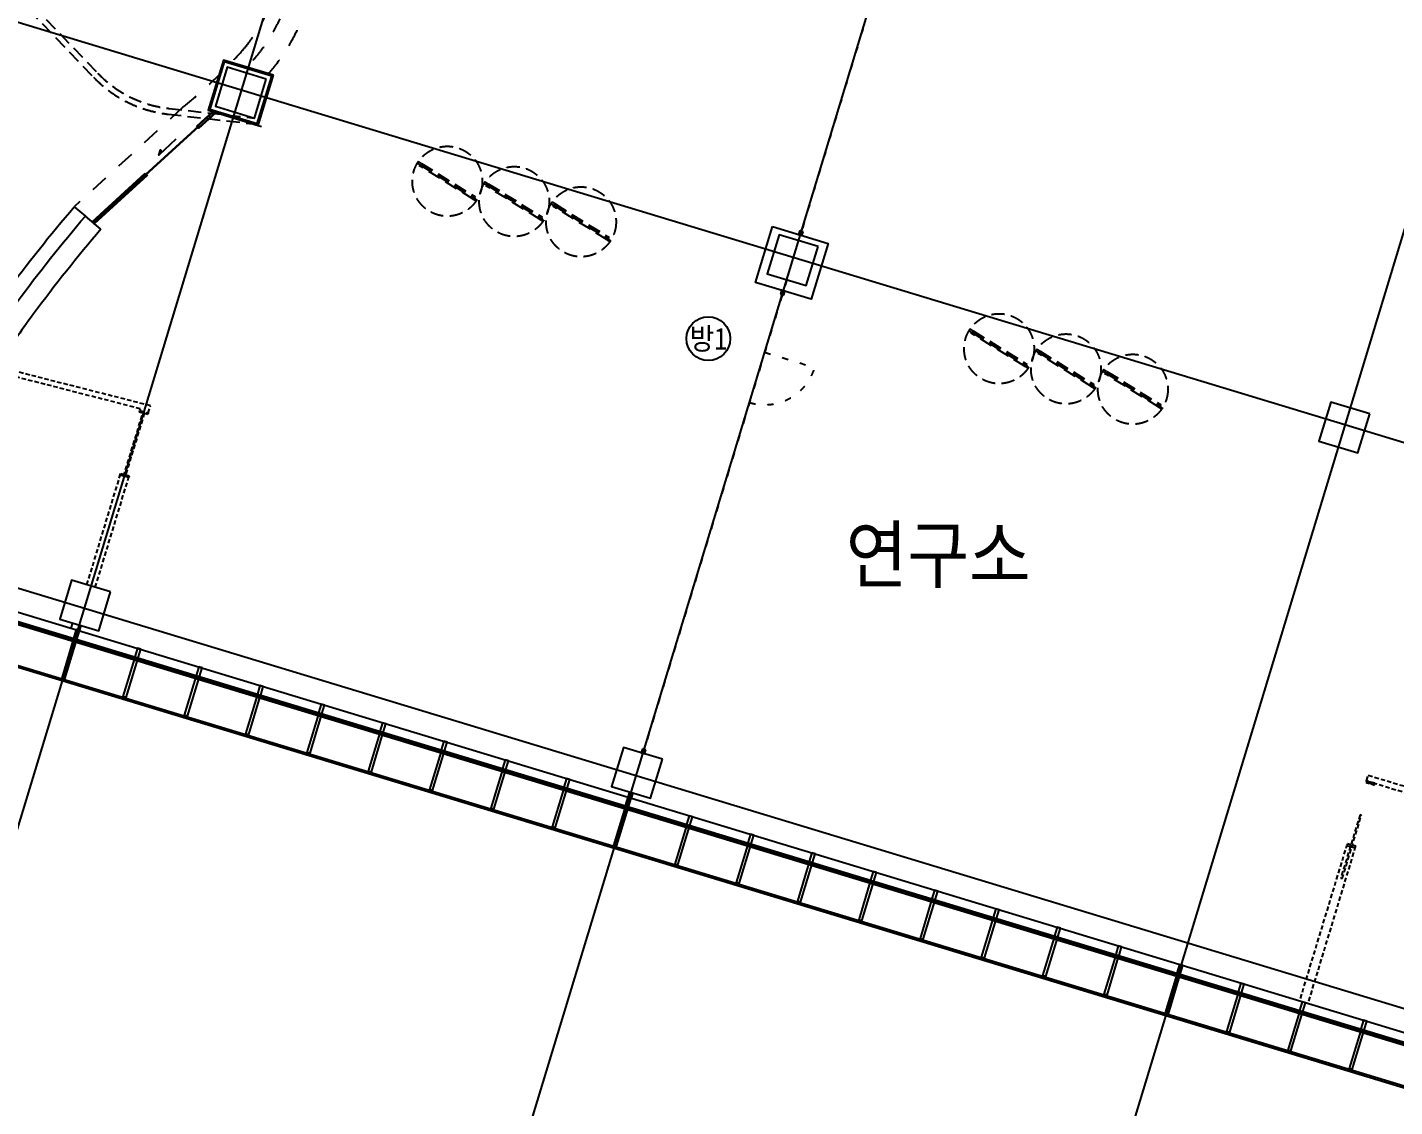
# Model space of a CAD drawing. Header units: metres. Extents: x 630750 to 860239, y 578133 to 726633.
# Drawn here: x 709323 to 732798, y 609222 to 627755 of the extents above; entities that cross this region are included whole.
import ezdxf
from ezdxf.enums import TextEntityAlignment as Align

# ---------------------------------------------------------------- set-up
doc = ezdxf.new("R2010")
doc.units = ezdxf.units.M
doc.header["$LTSCALE"] = 300
for name, pattern in [('HID1', [0.375, 0.25, -0.125]), ('HIDDEN', [2, 1, -1]), ('HIDDEN-1', [1.4, 0.35, -0.7, 0.35]), ('업무시설_xr-base$0$CONTINOUS', [0])]:
    doc.linetypes.add(name, pattern=pattern)
doc.layers.get('Defpoints').update_dxf_attribs({"color": 8})
for name, color, linetype in [('_보도', 7, 'Continuous'), ('A-CEN-1', 1, 'Continuous'), ('A-CON', 2, 'Continuous'), ('A-DIM', 7, 'Continuous'), ('A-ELE-8', 8, 'Continuous'), ('A-ELE8', 8, 'Continuous'), ('A-TXT-S', 3, 'Continuous'), ('A-WAL-DW', 7, 'Continuous'), ('A-WIN-GLASS', 4, 'Continuous'), ('DIM', 7, 'Continuous'), ('fire shutter', 2, 'Continuous'), ('INT', 117, 'Continuous'), ('KUK-C-DOOR', 1, 'Continuous'), ('KUK-DOOR', 4, 'Continuous'), ('KUK-WALL-DRYWALL', 4, 'Continuous'), ('KUK-WALL-FIN 1', 30, 'Continuous'), ('KUK-WINDOW', 4, 'Continuous'), ('블럭', 7, 'Continuous'), ('외장그레이팅', 4, 'Continuous'), ('프레임', 5, 'Continuous')]:
    doc.layers.add(name, color=color, linetype=linetype)
doc.layers.add('area', color=7, linetype='Continuous', true_color=0xc0a0de)
doc.styles.add('TEXT', font='')
doc.styles.add('TEXT(돋음)', font='')
doc.styles.add('돋움', font='')
doc.styles.get('TEXT').set_extended_font_data('DotumChe')
doc.styles.get('TEXT(돋음)').set_extended_font_data('Dotum')
doc.styles.get('돋움').set_extended_font_data('Dotum')
doc.dimstyles.new('DIM250', dxfattribs={"dimscale": 250, "dimtxt": 3, "dimasz": 1, "dimexe": 2, "dimexo": 3, "dimgap": 1, "dimtad": 1, "dimdec": 0, "dimzin": 0, "dimdsep": 46, "dimlunit": 6, "dimtxsty": 'TEXT(돋음)', "dimblk": 'Z_DOT', "dimcen": 2.5, "dimdle": 2, "dimclrd": 256, "dimclre": 256, "dimclrt": 3, "dimadec": 0, "dimazin": 0, "dimtfac": 1, "dimtdec": 0, "dimtix": 1, "dimtmove": 2, "dimatfit": 3, "dimldrblk": 'Z_DOT', "dimfxl": 1, "dimtolj": 1, "dimtzin": 0, "dimarcsym": 0})

# ---------------------------------------------------------------- blocks, each defined once
blk = doc.blocks.new('Z_DOT')
at = {"layer": 'DIM', "color": 7}
for p, q in [((0, -2.5), (0, 2.5)), ((-2.5, 0), (2.5, 0))]:
    blk.add_line(p, q, dxfattribs=at)
for radius in [0.75, 0.375]:
    blk.add_circle((0, 0), radius, dxfattribs=at)
blk = doc.blocks.new('*D94')
at = {"layer": 'A-DIM', "lineweight": -2, "transparency": 16777216}
for p, q in [((676229, 616332), (675060, 612478)), ((675444, 612884), (730165, 596280)), ((731428, 599582), (730259, 595729))]:
    blk.add_line(p, q, dxfattribs=at)
at = {"layer": 'Defpoints', "color": 0, "transparency": 16777216}
for p in [(676447, 617049), (731646, 600300), (730404, 596207)]:
    blk.add_point(p, dxfattribs=at)
at = {"layer": 'A-DIM', "lineweight": -2, "transparency": 16777216, "xscale": 250, "yscale": 250, "zscale": 250}
for p, rotation in [((675205, 612957), 163.1200000135865), ((730404, 596207), 343.1200000135865)]:
    blk.add_blockref('Z_DOT', p, dxfattribs=dict(at, rotation=rotation))
at = {"layer": 'A-DIM', "color": 3, "transparency": 16777216, "insert": (703007, 605250), "char_height": 750, "attachment_point": 5, "rotation": 343.12, "style": 'TEXT(돋음)'}
blk.add_mtext('\\A1;57,684', dxfattribs=at)

msp = doc.modelspace()

# ---------------------------------------------------------------- linework, layer by layer
at = {"color": 9, "linetype": 'HIDDEN'}
for radius in [3000, 3350]:
    msp.add_arc((710936.803, 629157.118), radius, 318.9365595, 335.2496398, dxfattribs=at)
at = {"layer": '_보도'}
for p, q in [((710075.859, 617437.399, 0), (710103.154, 617527.353, 0)), ((710219.391, 617393.845, 0), (710246.687, 617483.799, 0))]:
    msp.add_line(p, q, dxfattribs=at)
at = {"layer": 'A-CEN-1', "linetype": 'Continuous'}
for p, q in [((707244.597, 607704.155, 0), (715701.09, 635572.721, 0)), ((686992.632, 634572.293, 0), (739163.754, 618741.384, 0)), ((716718.055, 604829.51, 0), (725174.548, 632698.076, 0)), ((726191.514, 601954.865, 0), (734648.007, 629823.431, 0)), ((678675.517, 627377.323, 0), (736463.33, 609842.075, 0)), ((678501.296, 626803.174, 0), (736289.109, 609267.926, 0))]:
    msp.add_line(p, q, dxfattribs=at)
at = {"layer": 'A-CON', "elevation": 0}
for points in [[(713424.628, 626865.223), (712754.787, 627068.481), (712551.53, 626398.64), (713221.37, 626195.383)], [(722898.086, 623990.578), (722228.246, 624193.836), (722024.988, 623523.995), (722694.829, 623320.738)], [(732371.545, 621115.933), (731701.704, 621319.191), (731498.447, 620649.35), (732168.287, 620446.093)], [(710753.242, 618061.606), (710083.401, 618264.864), (709880.144, 617595.024), (710549.984, 617391.766)], [(720226.7, 615186.961), (719556.86, 615390.219), (719353.602, 614720.379), (720023.443, 614517.121)]]:
    msp.add_lwpolyline(points, close=True, dxfattribs=at)
at = {"layer": 'A-ELE-8', "linetype": 'HIDDEN'}
msp.add_lwpolyline([(711993.903, 626381.655), (710125.807, 624672.674)], dxfattribs=at)
for centre, radius, start, end in [((710936.8, 629157.117), 2750, 318.9365595, 335.2496398), ((706201.975, 633474.089), 9156.912, 309.2362693, 318.0314782)]:
    msp.add_arc(centre, radius, start, end, dxfattribs=at)
at = {"layer": 'A-ELE8'}
msp.add_line((710125.807, 624672.674), (710319.626, 624514.587), dxfattribs=at)
at = {"layer": 'A-ELE8', "elevation": 0}
msp.add_lwpolyline([(708235.706, 622175.881, -0.012153157), (708947.647, 623189.137, -0.018274864), (710126.421, 624672.75)], format="xyb", dxfattribs=at)
at = {"layer": 'A-WAL-DW', "color": 251, "linetype": 'HID1'}
for p, q in [((711263.027, 621205.273, 0), (708381.5, 621943.536, 0)), ((711435.601, 621257.41, 0), (708433.388, 622021.843, 0)), ((711254.316, 621176.566, 0), (711263.027, 621205.273, 0)), ((711397.853, 621133.011, 0), (711435.601, 621257.41, 0)), ((710346.553, 618185.013, 0), (710926.2, 620095.252, 0)), ((710490.09, 618141.458, 0), (711069.737, 620051.697, 0)), ((732315.158, 614817.178, 0), (732344.195, 614912.87, 0)), ((732315.158, 614817.178, 0), (735302.739, 613910.621, 0)), ((732344.195, 614912.87, 0), (735302.739, 614015.124, 0)), ((731180.908, 611079.231, 0), (731978.331, 613707.157, 0)), ((731324.446, 611035.676, 0), (732121.869, 613663.602, 0))]:
    msp.add_line(p, q, dxfattribs=at)
at = {"layer": 'A-WAL-DW'}
for p, q in [((719659.809, 614627.463, 0), (719632.514, 614537.509, 0)), ((719717.224, 614610.04, 0), (719689.929, 614520.087, 0))]:
    msp.add_line(p, q, dxfattribs=at)
at = {"layer": 'A-WAL-DW', "color": 251, "linetype": 'HID1', "elevation": 0}
for points in [[(711397.853, 621133.011), (711389.142, 621104.303), (711331.727, 621121.725), (711334.631, 621131.294), (711305.923, 621140.005), (711303.019, 621130.436), (711245.605, 621147.858), (711254.316, 621176.566)], [(711254.316, 621176.566), (711397.853, 621133.011)], [(732315.158, 614817.178), (732306.447, 614788.471), (732363.862, 614771.049), (732366.766, 614780.618), (732395.473, 614771.907), (732392.57, 614762.338), (732449.985, 614744.916), (732458.696, 614773.623)], [(732458.696, 614773.623), (732315.158, 614817.178)]]:
    msp.add_lwpolyline(points, dxfattribs=at)
for points in [[(711306.864, 621134.495), (711330.786, 621127.236), (711001.219, 620041.137), (710977.296, 620048.396), (711306.864, 621134.495)], [(710926.2, 620095.252), (710983.614, 620077.83), (710974.903, 620049.122), (710917.489, 620066.544), (710926.2, 620095.252)], [(711012.322, 620069.119), (711069.737, 620051.697), (711061.026, 620022.989), (711003.611, 620040.411), (711012.322, 620069.119)], [(732226.845, 614224.799), (732202.922, 614232.058), (731873.355, 613145.96), (731897.277, 613138.701), (732226.845, 614224.799)], [(732044.457, 613718.442), (731987.042, 613735.864), (731978.331, 613707.157), (732035.746, 613689.735), (732044.457, 613718.442)], [(732130.58, 613692.309), (732073.165, 613709.731), (732064.454, 613681.024), (732121.869, 613663.602), (732130.58, 613692.309)]]:
    msp.add_lwpolyline(points, close=True, dxfattribs=at)
at = {"layer": 'A-WIN-GLASS', "color": 9}
msp.add_line((679110.406, 626833.618, 0), (735346.737, 609769.154, 0), dxfattribs=at)
at = {"layer": 'A-WIN-GLASS'}
for p, q in [((678930.406, 626700.133, 0), (735526.737, 609526.43, 0)), ((678954.406, 626717.931, 0), (735502.737, 609558.793, 0))]:
    msp.add_line(p, q, dxfattribs=at)
at = {"layer": 'A-WIN-GLASS', "elevation": 0}
for points in [[(710113.764, 617262.873), (710171.179, 617245.451), (710216.476, 617394.73), (710159.061, 617412.152)], [(711166.371, 616943.468), (711223.785, 616926.046), (711269.083, 617075.325), (711211.668, 617092.747)], [(712218.977, 616624.063), (712276.392, 616606.641), (712321.689, 616755.92), (712264.274, 616773.342)], [(713271.584, 616304.658), (713328.998, 616287.236), (713374.296, 616436.515), (713316.881, 616453.937)], [(714324.19, 615985.253), (714381.605, 615967.831), (714426.902, 616117.11), (714369.487, 616134.532)], [(715376.797, 615665.848), (715434.211, 615648.426), (715479.509, 615797.705), (715422.094, 615815.127)], [(716429.403, 615346.443), (716486.818, 615329.021), (716532.115, 615478.3), (716474.7, 615495.722)], [(717482.01, 615027.038), (717539.424, 615009.616), (717584.722, 615158.895), (717527.307, 615176.317)], [(718534.616, 614707.633), (718592.031, 614690.211), (718637.328, 614839.49), (718579.913, 614856.912)], [(719587.223, 614388.228), (719644.637, 614370.806), (719689.935, 614520.085), (719632.52, 614537.507)], [(720639.829, 614068.823), (720697.244, 614051.401), (720742.541, 614200.68), (720685.126, 614218.102)], [(721692.436, 613749.418), (721749.85, 613731.996), (721795.148, 613881.275), (721737.733, 613898.697)], [(722745.042, 613430.013), (722802.457, 613412.591), (722847.754, 613561.87), (722790.339, 613579.292)], [(723797.649, 613110.608), (723855.063, 613093.186), (723900.361, 613242.465), (723842.946, 613259.887)], [(724850.255, 612791.203), (724907.67, 612773.781), (724952.967, 612923.06), (724895.552, 612940.482)], [(725902.862, 612471.798), (725960.276, 612454.376), (726005.574, 612603.655), (725948.159, 612621.077)], [(726955.468, 612152.393), (727012.883, 612134.971), (727058.18, 612284.25), (727000.765, 612301.672)], [(728008.075, 611832.988), (728065.489, 611815.566), (728110.787, 611964.845), (728053.372, 611982.267)], [(729060.681, 611513.583), (729118.096, 611496.161), (729163.393, 611645.44), (729105.978, 611662.862)], [(730113.288, 611194.178), (730170.702, 611176.756), (730216, 611326.035), (730158.585, 611343.457)], [(731165.894, 610874.773), (731223.309, 610857.351), (731268.606, 611006.63), (731211.191, 611024.052)], [(732218.501, 610555.368), (732275.915, 610537.946), (732321.213, 610687.225), (732263.798, 610704.647)]]:
    msp.add_lwpolyline(points, close=True, dxfattribs=at)
at = {"layer": 'area', "color": 6, "elevation": 0}
msp.add_lwpolyline([(711007.106, 624672.733), (711007.105, 624672.732)], dxfattribs=at)
at = {"layer": 'fire shutter', "color": 2, "linetype": 'HIDDEN-1'}
for p, q in [((724488.307, 630436.553, 0), (722592.199, 624187.887, 0)), ((722281.487, 623163.927, 0), (719912.105, 615355.575, 0)), ((710761.946, 618090.314, 0), (710761.951, 618090.313, 0))]:
    msp.add_line(p, q, dxfattribs=at)
at = {"layer": 'fire shutter', "linetype": 'HIDDEN-1', "elevation": 0}
for points in [[(722563.492, 624196.598), (722620.907, 624179.176), (722641.232, 624246.16), (722583.818, 624263.582)], [(722252.748, 623172.648), (722310.163, 623155.226), (722330.488, 623222.21), (722273.074, 623239.632)], [(719863.072, 615297.302), (719920.486, 615279.88), (719940.812, 615346.864), (719883.397, 615364.286)]]:
    msp.add_lwpolyline(points, close=True, dxfattribs=at)
at = {"layer": 'fire shutter', "color": 2, "linetype": 'HIDDEN-1', "elevation": 0}
msp.add_lwpolyline([(721981.164, 622174.227), (722842.388, 621912.895, -0.414213562), (721719.833, 621313.003, -1)], format="xyb", dxfattribs=at)
at = {"layer": 'INT', "linetype": 'HID1', "ltscale": 3}
for p, q in [((708173.608, 629282.851), (710460.703, 626896.996)), ((708245.797, 629352.051), (710532.892, 626966.197)), ((711750.155, 626363.082), (713221.363, 626195.376)), ((711738.829, 626263.725), (713343.357, 626080.822)), ((713365.403, 626151.665), (713364.9, 626151.818)), ((713288.017, 626070.645), (713340.346, 626054.766)), ((716978.731, 624805.541, 0), (716061.642, 625375.934, 0)), ((716088.049, 625418.392, 0), (717005.138, 624847.999, 0)), ((718127.029, 624457.099, 0), (717209.94, 625027.492, 0)), ((717236.347, 625069.95, 0), (718153.436, 624499.557, 0)), ((719275.327, 624108.657, 0), (718358.238, 624679.051, 0)), ((718384.645, 624721.508, 0), (719301.734, 624151.115, 0)), ((726452.189, 621930.896, 0), (725535.101, 622501.289, 0)), ((725561.508, 622543.747, 0), (726478.596, 621973.354, 0)), ((727600.487, 621582.454, 0), (726683.399, 622152.847, 0)), ((726709.806, 622195.305, 0), (727626.894, 621624.912, 0)), ((728748.785, 621234.012, 0), (727831.697, 621804.406, 0)), ((727858.104, 621846.863, 0), (728775.192, 621276.47, 0))]:
    msp.add_line(p, q, dxfattribs=at)
at = {"layer": 'INT', "ltscale": 3}
msp.add_line((722359.914, 623422.386, 0), (722330.878, 623326.695, 0), dxfattribs=at)
at = {"layer": 'INT', "linetype": 'HID1', "ltscale": 3, "elevation": 0}
for points in [[(716037.1, 625450.081), (716018.615, 625420.36), (716056.827, 625396.594), (716048.905, 625383.856), (716061.642, 625375.934), (716088.049, 625418.392), (716037.1, 625450.081), (716018.615, 625420.36)], [(716070.885, 625390.794), (716987.973, 624820.401)], [(716078.807, 625403.532), (716995.895, 624833.138)], [(717185.398, 625101.639), (717166.913, 625071.918), (717205.125, 625048.152), (717197.203, 625035.414), (717209.94, 625027.492), (717236.347, 625069.95), (717185.398, 625101.639), (717166.913, 625071.918)], [(717219.183, 625042.353), (718136.271, 624471.959)], [(717227.105, 625055.09), (718144.193, 624484.697)], [(717005.138, 624847.999), (716978.731, 624805.541), (717029.68, 624773.852), (717037.602, 624786.59), (716999.39, 624810.356), (717017.875, 624840.077), (717005.138, 624847.999)], [(718333.696, 624753.197), (718315.211, 624723.476), (718353.423, 624699.71), (718345.501, 624686.973), (718358.238, 624679.051), (718384.645, 624721.508), (718333.696, 624753.197), (718315.211, 624723.476)], [(718367.481, 624693.911), (719284.569, 624123.517)], [(718375.403, 624706.648), (719292.491, 624136.255)], [(718153.436, 624499.557), (718127.029, 624457.099), (718177.978, 624425.411), (718185.9, 624438.148), (718147.688, 624461.914), (718166.173, 624491.635), (718153.436, 624499.557)], [(719301.734, 624151.115), (719275.327, 624108.657), (719326.276, 624076.969), (719334.198, 624089.706), (719295.986, 624113.472), (719314.471, 624143.193), (719301.734, 624151.115)], [(725510.558, 622575.435), (725492.073, 622545.715), (725530.285, 622521.949), (725522.363, 622509.211), (725535.101, 622501.289), (725561.508, 622543.747), (725510.558, 622575.435), (725492.073, 622545.715)], [(725544.343, 622516.149), (726461.432, 621945.756)], [(725552.265, 622528.887), (726469.354, 621958.493)], [(726658.856, 622226.994), (726640.371, 622197.273), (726678.583, 622173.507), (726670.661, 622160.769), (726683.399, 622152.847), (726709.806, 622195.305), (726658.856, 622226.994), (726640.371, 622197.273)], [(726692.641, 622167.708), (727609.73, 621597.314)], [(726700.563, 622180.445), (727617.652, 621610.052)], [(726478.596, 621973.354), (726452.189, 621930.896), (726503.139, 621899.207), (726511.061, 621911.945), (726472.849, 621935.711), (726491.334, 621965.432), (726478.596, 621973.354)], [(727807.154, 621878.552), (727788.669, 621848.831), (727826.881, 621825.065), (727818.959, 621812.328), (727831.697, 621804.406), (727858.104, 621846.863), (727807.154, 621878.552), (727788.669, 621848.831)], [(727626.894, 621624.912), (727600.487, 621582.454), (727651.437, 621550.766), (727659.359, 621563.503), (727621.147, 621587.269), (727639.632, 621616.99), (727626.894, 621624.912)], [(727840.939, 621819.266), (728758.028, 621248.872)], [(727848.861, 621832.003), (728765.95, 621261.61)], [(728775.192, 621276.47), (728748.785, 621234.012), (728799.735, 621202.324), (728807.657, 621215.061), (728769.445, 621238.827), (728787.93, 621268.548), (728775.192, 621276.47)]]:
    msp.add_lwpolyline(points, dxfattribs=at)
at = {"layer": 'INT', "linetype": 'HID1', "ltscale": 3}
for centre in [(716533.407, 625111.991, 0), (717681.69, 624763.525, 0), (718829.988, 624415.083, 0), (726006.865, 622237.346, 0), (727155.148, 621888.88, 0), (728303.446, 621540.438, 0)]:
    msp.add_circle(centre, 600.521, dxfattribs=at)
for radius in [2100, 2000]:
    msp.add_arc((711976.672, 628350.213), radius, 223.7892711, 263.49681, dxfattribs=at)
at = {"layer": 'KUK-C-DOOR', "color": 4, "ltscale": 30}
msp.add_lwpolyline([(711346.355, 625221.191), (711353.095, 625213.803), (712269.138, 626049.545), (712262.399, 626056.933)], close=True, dxfattribs=at)
at = {"layer": 'KUK-C-DOOR', "color": 5, "linetype": 'HIDDEN', "ltscale": 0.1}
msp.add_lwpolyline([(710452.474, 624405.669), (710459.214, 624398.281), (711375.257, 625234.023), (711368.517, 625241.41)], close=True, dxfattribs=at)
at = {"layer": 'KUK-DOOR', "color": 4, "ltscale": 30}
msp.add_lwpolyline([(711346.355, 625221.191), (711353.095, 625213.803), (712269.138, 626049.545), (712262.399, 626056.933)], close=True, dxfattribs=at)
at = {"layer": 'KUK-DOOR', "color": 1, "ltscale": 30}
msp.add_lwpolyline([(711873.307, 625831.678), (711578.126, 625562.374), (711607.892, 625651.461), (711638.727, 625617.663)], dxfattribs=at)
at = {"layer": 'KUK-DOOR', "color": 5, "linetype": 'HIDDEN', "ltscale": 0.1}
msp.add_lwpolyline([(710452.474, 624405.669), (710459.214, 624398.281), (711375.257, 625234.023), (711368.517, 625241.41)], close=True, dxfattribs=at)
at = {"layer": 'KUK-WALL-DRYWALL'}
msp.add_lwpolyline([(713518.166, 626915.205), (712704.789, 627162.018), (712457.976, 626348.64), (713271.353, 626101.827)], close=True, dxfattribs=at)
msp.add_lwpolyline([(713518.166, 626915.205), (712704.789, 627162.018), (712457.976, 626348.64), (713271.353, 626101.827)], close=True, dxfattribs=at)
at = {"layer": 'KUK-WALL-FIN 1', "color": 2}
msp.add_line((710585.436, 624286.959), (710319.626, 624514.587), dxfattribs=at)
at = {"layer": 'KUK-WALL-FIN 1'}
msp.add_lwpolyline([(713549.348, 626931.868), (712688.125, 627193.2), (712426.794, 626331.976), (713288.017, 626070.645)], close=True, dxfattribs=at)
msp.add_lwpolyline([(713549.348, 626931.868), (712688.125, 627193.2), (712426.794, 626331.976), (713288.017, 626070.645)], close=True, dxfattribs=at)
at = {"layer": 'KUK-WALL-FIN 1', "color": 2}
msp.add_lwpolyline([(708381.073, 621943.666, -0.013266941), (709148.181, 623040.602, -0.018248726), (710319.626, 624514.587)], format="xyb", dxfattribs=at)
at = {"layer": 'KUK-WALL-FIN 1', "elevation": 0}
msp.add_lwpolyline([(722113.759, 624333.066), (723070.664, 624042.701), (722780.279, 623085.732), (721823.374, 623376.098)], close=True, dxfattribs=at)
at = {"layer": 'KUK-WALL-FIN 1', "color": 2}
for centre, radius, start, end in [((729825.456, 607810.633), 25330.764, 139.4246656, 143.6270511), ((729431.473, 608039.416), 24877.911, 143.5131942, 146.0008219)]:
    msp.add_arc(centre, radius, start, end, dxfattribs=at)
at = {"layer": 'KUK-WINDOW', "linetype": '업무시설_xr-base$0$CONTINOUS'}
for points in [[(712507.389, 626307.52), (712234.144, 626058.228), (712240.884, 626050.84), (712518.523, 626304.142)], [(712551.925, 626294.006), (712261.103, 626028.678), (712267.843, 626021.291), (712563.059, 626290.628)]]:
    msp.add_lwpolyline(points, dxfattribs=at)
for points in [[(711347.65, 625249.446), (711354.39, 625242.058), (710442.08, 624409.722), (710435.34, 624417.11)], [(711374.61, 625219.896), (711381.35, 625212.508), (710472.693, 624383.506), (710465.954, 624390.894)]]:
    msp.add_lwpolyline(points, close=True, dxfattribs=at)
at = {"layer": '블럭', "color": 1}
msp.add_circle((721015.412, 622408.909, 0), 375, dxfattribs=at)
at = {"layer": '외장그레이팅'}
for p, q in [((678204.388, 626161.738, 0), (736252.72, 608547.437, 0)), ((678234.388, 626183.985, 0), (736261.431, 608576.144, 0)), ((709936.292, 616574.747, 0), (709924.677, 616536.47, 0)), ((710988.9, 616255.342, 0), (710977.285, 616217.065, 0)), ((712041.506, 615935.936, 0), (712029.892, 615897.66, 0)), ((713094.113, 615616.531, 0), (713082.498, 615578.255, 0)), ((714146.719, 615297.126, 0), (714135.105, 615258.85, 0)), ((715199.326, 614977.721, 0), (715187.711, 614939.445, 0)), ((716251.932, 614658.316, 0), (716240.318, 614620.04, 0)), ((717304.539, 614338.911, 0), (717292.924, 614300.635, 0)), ((718357.145, 614019.506, 0), (718345.531, 613981.23, 0)), ((719409.75, 613700.102, 0), (719398.136, 613661.825, 0)), ((720462.358, 613380.696, 0), (720450.744, 613342.42, 0)), ((721514.965, 613061.291, 0), (721503.35, 613023.015, 0)), ((722567.571, 612741.886, 0), (722555.957, 612703.61, 0)), ((723620.178, 612422.481, 0), (723608.563, 612384.205, 0)), ((724672.784, 612103.076, 0), (724661.17, 612064.8, 0)), ((725725.391, 611783.671, 0), (725713.776, 611745.395, 0)), ((726777.997, 611464.266, 0), (726766.383, 611425.99, 0)), ((727830.604, 611144.861, 0), (727818.989, 611106.585, 0)), ((728883.209, 610825.457, 0), (728871.594, 610787.18, 0)), ((729935.817, 610506.051, 0), (729924.202, 610467.775, 0)), ((730988.423, 610186.646, 0), (730976.809, 610148.37, 0)), ((732041.03, 609867.241, 0), (732029.415, 609828.965, 0))]:
    msp.add_line(p, q, dxfattribs=at)
at = {"layer": '프레임'}
for p, q in [((710111.561, 617238.448, 0), (709912.369, 616582.006, 0)), ((710111.561, 617238.448, 0), (709912.369, 616582.006, 0)), ((710111.563, 617238.447, 0), (709912.371, 616582.006, 0)), ((710159.407, 617223.929, 0), (709960.215, 616567.488, 0)), ((710159.407, 617223.929, 0), (709960.215, 616567.488, 0)), ((710159.408, 617223.929, 0), (709960.216, 616567.487, 0)), ((711164.169, 616919.042, 0), (710964.977, 616262.601, 0)), ((711164.169, 616919.042, 0), (710964.977, 616262.601, 0)), ((711164.169, 616919.042, 0), (710964.977, 616262.601, 0)), ((711212.015, 616904.524, 0), (711012.823, 616248.082, 0)), ((711212.015, 616904.524, 0), (711012.823, 616248.082, 0)), ((711212.015, 616904.524, 0), (711012.823, 616248.082, 0)), ((709960.215, 616567.488, 0), (709912.369, 616582.006, 0)), ((709960.215, 616567.488, 0), (709912.369, 616582.006, 0)), ((712216.776, 616599.637, 0), (712017.584, 615943.196, 0)), ((712216.776, 616599.637, 0), (712017.584, 615943.196, 0)), ((712216.776, 616599.637, 0), (712017.584, 615943.196, 0)), ((712264.621, 616585.119, 0), (712065.429, 615928.677, 0)), ((712264.621, 616585.119, 0), (712065.429, 615928.677, 0)), ((712264.621, 616585.119, 0), (712065.429, 615928.677, 0)), ((711012.823, 616248.082, 0), (710964.977, 616262.601, 0)), ((711012.823, 616248.082, 0), (710964.977, 616262.601, 0)), ((713269.382, 616280.232, 0), (713070.19, 615623.791, 0)), ((713269.382, 616280.232, 0), (713070.19, 615623.791, 0)), ((713269.382, 616280.232, 0), (713070.19, 615623.791, 0)), ((713317.228, 616265.714, 0), (713118.036, 615609.272, 0)), ((713317.228, 616265.714, 0), (713118.036, 615609.272, 0)), ((713317.228, 616265.714, 0), (713118.036, 615609.272, 0)), ((712065.429, 615928.677, 0), (712017.584, 615943.196, 0)), ((712065.429, 615928.677, 0), (712017.584, 615943.196, 0)), ((714321.989, 615960.827, 0), (714122.797, 615304.386, 0)), ((714321.989, 615960.827, 0), (714122.797, 615304.386, 0)), ((714321.989, 615960.827, 0), (714122.797, 615304.386, 0)), ((714369.834, 615946.309, 0), (714170.642, 615289.867, 0)), ((714369.834, 615946.309, 0), (714170.642, 615289.867, 0)), ((714369.834, 615946.309, 0), (714170.642, 615289.867, 0)), ((713118.036, 615609.272, 0), (713070.19, 615623.791, 0)), ((713118.036, 615609.272, 0), (713070.19, 615623.791, 0)), ((715374.595, 615641.422, 0), (715175.403, 614984.981, 0)), ((715374.595, 615641.422, 0), (715175.403, 614984.981, 0)), ((715374.595, 615641.422, 0), (715175.403, 614984.981, 0)), ((715422.441, 615626.904, 0), (715223.249, 614970.462, 0)), ((715422.441, 615626.904, 0), (715223.249, 614970.462, 0)), ((715422.441, 615626.904, 0), (715223.249, 614970.462, 0)), ((714170.642, 615289.867, 0), (714122.797, 615304.386, 0)), ((714170.642, 615289.867, 0), (714122.797, 615304.386, 0)), ((716427.202, 615322.017, 0), (716228.01, 614665.576, 0)), ((716427.202, 615322.017, 0), (716228.01, 614665.576, 0)), ((716427.202, 615322.017, 0), (716228.01, 614665.576, 0)), ((716475.047, 615307.499, 0), (716275.855, 614651.057, 0)), ((716475.047, 615307.499, 0), (716275.855, 614651.057, 0)), ((716475.047, 615307.499, 0), (716275.855, 614651.057, 0)), ((715223.249, 614970.462, 0), (715175.403, 614984.981, 0)), ((715223.249, 614970.462, 0), (715175.403, 614984.981, 0)), ((717479.808, 615002.612, 0), (717280.616, 614346.171, 0)), ((717479.808, 615002.612, 0), (717280.616, 614346.171, 0)), ((717479.808, 615002.612, 0), (717280.616, 614346.171, 0)), ((717527.654, 614988.094, 0), (717328.462, 614331.652, 0)), ((717527.654, 614988.094, 0), (717328.462, 614331.652, 0)), ((717527.654, 614988.094, 0), (717328.462, 614331.652, 0)), ((716275.855, 614651.057, 0), (716228.01, 614665.576, 0)), ((716275.855, 614651.057, 0), (716228.01, 614665.576, 0)), ((718532.415, 614683.207, 0), (718333.223, 614026.766, 0)), ((718532.415, 614683.207, 0), (718333.223, 614026.766, 0)), ((718532.415, 614683.207, 0), (718333.223, 614026.766, 0)), ((718580.26, 614668.689, 0), (718381.068, 614012.247, 0)), ((718580.26, 614668.689, 0), (718381.068, 614012.247, 0)), ((718580.26, 614668.689, 0), (718381.068, 614012.247, 0)), ((717328.462, 614331.652, 0), (717280.616, 614346.171, 0)), ((717328.462, 614331.652, 0), (717280.616, 614346.171, 0)), ((719585.019, 614363.803, 0), (719385.828, 613707.361, 0)), ((719585.019, 614363.803, 0), (719385.828, 613707.361, 0)), ((719585.021, 614363.802, 0), (719385.829, 613707.361, 0)), ((719632.865, 614349.284, 0), (719433.673, 613692.843, 0)), ((719632.865, 614349.284, 0), (719433.673, 613692.843, 0)), ((719632.867, 614349.284, 0), (719433.675, 613692.842, 0)), ((718381.068, 614012.247, 0), (718333.223, 614026.766, 0)), ((718381.068, 614012.247, 0), (718333.223, 614026.766, 0)), ((720637.628, 614044.397, 0), (720438.436, 613387.956, 0)), ((720637.628, 614044.397, 0), (720438.436, 613387.956, 0)), ((720637.628, 614044.397, 0), (720438.436, 613387.956, 0)), ((720685.473, 614029.879, 0), (720486.281, 613373.437, 0)), ((720685.473, 614029.879, 0), (720486.281, 613373.437, 0)), ((720685.473, 614029.879, 0), (720486.281, 613373.437, 0)), ((719433.673, 613692.843, 0), (719385.828, 613707.361, 0)), ((719433.673, 613692.843, 0), (719385.828, 613707.361, 0)), ((721690.234, 613724.992, 0), (721491.042, 613068.551, 0)), ((721690.234, 613724.992, 0), (721491.042, 613068.551, 0)), ((721690.234, 613724.992, 0), (721491.042, 613068.551, 0)), ((721738.08, 613710.474, 0), (721538.888, 613054.032, 0)), ((721738.08, 613710.474, 0), (721538.888, 613054.032, 0)), ((721738.08, 613710.474, 0), (721538.888, 613054.032, 0)), ((722742.841, 613405.587, 0), (722543.649, 612749.146, 0)), ((722742.841, 613405.587, 0), (722543.649, 612749.146, 0)), ((722742.841, 613405.587, 0), (722543.649, 612749.146, 0)), ((720486.281, 613373.437, 0), (720438.436, 613387.956, 0)), ((720486.281, 613373.437, 0), (720438.436, 613387.956, 0)), ((722790.686, 613391.069, 0), (722591.494, 612734.627, 0)), ((722790.686, 613391.069, 0), (722591.494, 612734.627, 0)), ((722790.686, 613391.069, 0), (722591.494, 612734.627, 0)), ((721538.888, 613054.032, 0), (721491.042, 613068.551, 0)), ((721538.888, 613054.032, 0), (721491.042, 613068.551, 0)), ((723795.447, 613086.182, 0), (723596.255, 612429.741, 0)), ((723795.447, 613086.182, 0), (723596.255, 612429.741, 0)), ((723795.447, 613086.182, 0), (723596.255, 612429.741, 0)), ((723843.293, 613071.664, 0), (723644.101, 612415.222, 0)), ((723843.293, 613071.664, 0), (723644.101, 612415.222, 0)), ((723843.293, 613071.664, 0), (723644.101, 612415.222, 0)), ((722591.494, 612734.627, 0), (722543.649, 612749.146, 0)), ((722591.494, 612734.627, 0), (722543.649, 612749.146, 0)), ((724848.054, 612766.777, 0), (724648.862, 612110.336, 0)), ((724848.054, 612766.777, 0), (724648.862, 612110.336, 0)), ((724848.054, 612766.777, 0), (724648.862, 612110.336, 0)), ((724895.899, 612752.259, 0), (724696.707, 612095.817, 0)), ((724895.899, 612752.259, 0), (724696.707, 612095.817, 0)), ((724895.899, 612752.259, 0), (724696.707, 612095.817, 0)), ((723644.101, 612415.222, 0), (723596.255, 612429.741, 0)), ((723644.101, 612415.222, 0), (723596.255, 612429.741, 0)), ((725900.66, 612447.372, 0), (725701.468, 611790.931, 0)), ((725900.66, 612447.372, 0), (725701.468, 611790.931, 0)), ((725900.66, 612447.372, 0), (725701.468, 611790.931, 0)), ((725948.506, 612432.854, 0), (725749.314, 611776.412, 0)), ((725948.506, 612432.854, 0), (725749.314, 611776.412, 0)), ((725948.506, 612432.854, 0), (725749.314, 611776.412, 0)), ((724696.707, 612095.817, 0), (724648.862, 612110.336, 0)), ((724696.707, 612095.817, 0), (724648.862, 612110.336, 0)), ((726953.267, 612127.967, 0), (726754.075, 611471.526, 0)), ((726953.267, 612127.967, 0), (726754.075, 611471.526, 0)), ((726953.267, 612127.967, 0), (726754.075, 611471.526, 0)), ((727001.112, 612113.449, 0), (726801.92, 611457.007, 0)), ((727001.112, 612113.449, 0), (726801.92, 611457.007, 0)), ((727001.112, 612113.449, 0), (726801.92, 611457.007, 0)), ((725749.314, 611776.412, 0), (725701.468, 611790.931, 0)), ((725749.314, 611776.412, 0), (725701.468, 611790.931, 0)), ((728005.873, 611808.562, 0), (727806.681, 611152.121, 0)), ((728005.873, 611808.562, 0), (727806.681, 611152.121, 0)), ((728005.873, 611808.562, 0), (727806.681, 611152.121, 0)), ((728053.719, 611794.044, 0), (727854.527, 611137.602, 0)), ((728053.719, 611794.044, 0), (727854.527, 611137.602, 0)), ((728053.719, 611794.044, 0), (727854.527, 611137.602, 0)), ((726801.92, 611457.007, 0), (726754.075, 611471.526, 0)), ((726801.92, 611457.007, 0), (726754.075, 611471.526, 0)), ((729058.478, 611489.158, 0), (728859.286, 610832.716, 0)), ((729058.478, 611489.158, 0), (728859.286, 610832.716, 0)), ((729106.324, 611474.639, 0), (728907.132, 610818.198, 0)), ((729106.324, 611474.639, 0), (728907.132, 610818.198, 0)), ((727854.527, 611137.602, 0), (727806.681, 611152.121, 0)), ((727854.527, 611137.602, 0), (727806.681, 611152.121, 0)), ((730111.086, 611169.752, 0), (729911.894, 610513.311, 0)), ((730111.086, 611169.752, 0), (729911.894, 610513.311, 0)), ((730158.932, 611155.234, 0), (729959.74, 610498.792, 0)), ((730158.932, 611155.234, 0), (729959.74, 610498.792, 0)), ((728907.132, 610818.198, 0), (728859.286, 610832.716, 0)), ((728907.132, 610818.198, 0), (728859.286, 610832.716, 0)), ((731163.693, 610850.347, 0), (730964.501, 610193.906, 0)), ((731163.693, 610850.347, 0), (730964.501, 610193.906, 0)), ((731211.538, 610835.829, 0), (731012.346, 610179.387, 0)), ((731211.538, 610835.829, 0), (731012.346, 610179.387, 0)), ((729959.74, 610498.792, 0), (729911.894, 610513.311, 0)), ((729959.74, 610498.792, 0), (729911.894, 610513.311, 0)), ((732216.299, 610530.942, 0), (732017.107, 609874.501, 0)), ((732216.299, 610530.942, 0), (732017.107, 609874.501, 0)), ((732264.145, 610516.424, 0), (732064.953, 609859.982, 0)), ((732264.145, 610516.424, 0), (732064.953, 609859.982, 0)), ((731012.346, 610179.387, 0), (730964.501, 610193.906, 0)), ((731012.346, 610179.387, 0), (730964.501, 610193.906, 0)), ((732064.953, 609859.982, 0), (732017.107, 609874.501, 0)), ((732064.953, 609859.982, 0), (732017.107, 609874.501, 0))]:
    msp.add_line(p, q, dxfattribs=at)

# ---------------------------------------------------------------- texts
at = {"layer": 'A-TXT-S', "color": 3, "style": '돋움', "width": 0.9}
msp.add_text('연구소', height=937.5, rotation=0.0000064, dxfattribs=at).set_placement((723374.006, 618231.074, 0))
at = {"layer": '블럭', "style": 'TEXT', "width": 0.9}
msp.add_text('방1', height=375, dxfattribs=at).set_placement((721015.412, 622408.909, 0), align=Align.MIDDLE_CENTER)

# ---------------------------------------------------------------- dimensions: what is measured, and where the dimension line sits
at = {"layer": 'A-DIM'}
dim = msp.add_aligned_dim(p1=(676446.828, 617049.491, 0), p2=(731645.929, 600299.767, 0), distance=-4276.955, dimstyle='DIM250', override={"dimfxl": 2}, dxfattribs=at)
dim.commit()
dim.dimension.update_dxf_attribs({"geometry": '*D94', "text_midpoint": (703007.095, 605249.644, 0)})

doc.saveas('drawing.dxf')
